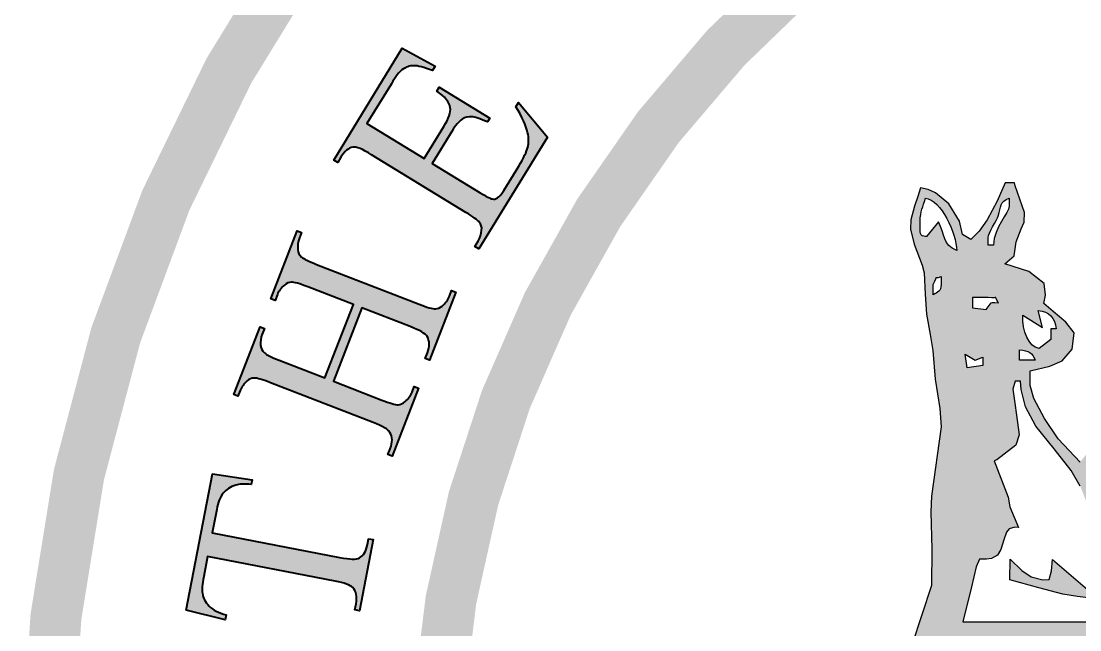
# Model space of a CAD drawing. Header units: millimetres. Extents: x 657.2 to 702.2, y 355.6 to 420.6.
# Drawn here: x 662.245 to 664.033, y 415.568 to 416.596 of the extents above; entities that cross this region are included whole.
import ezdxf

# ---------------------------------------------------------------- set-up
doc = ezdxf.new("R2010")
doc.units = ezdxf.units.MM
doc.layers.add('L18', color=4, linetype='Continuous')

# ---------------------------------------------------------------- blocks, each defined once
blk = doc.blocks.new('State_GWA_Logo')
at = {"layer": 'L18'}
h = blk.add_hatch(color=256, dxfattribs=at)
edge = h.paths.add_edge_path()
edge.add_spline(control_points=[(-531.0366, -47.0219), (-531.0366, -47.0219), (-530.8077, -47.077), (-530.8077, -47.077), (-530.8077, -47.077), (-530.8077, -47.077), (-530.8023, -47.0489), (-530.8023, -47.0489), (-530.8023, -47.0489), (-530.8461, -47.0373), (-530.8796, -47.0201), (-530.9028, -46.9971), (-530.9028, -46.9971), (-530.9246, -46.9745), (-530.9381, -46.9489), (-530.9421, -46.922), (-530.9421, -46.922), (-530.9458, -46.9013), (-530.9428, -46.8696), (-530.9339, -46.8238), (-530.9339, -46.8238), (-530.9339, -46.8238), (-530.9112, -46.7053), (-530.9112, -46.7053), (-530.9112, -46.7053), (-530.9112, -46.7053), (-530.1623, -46.8503), (-530.1623, -46.8503), (-530.1623, -46.8503), (-530.1075, -46.8609), (-530.0731, -46.8737), (-530.0588, -46.8872), (-530.0588, -46.8872), (-530.0371, -46.9098), (-530.0309, -46.9417), (-530.039, -46.9832), (-530.039, -46.9832), (-530.039, -46.9832), (-530.0457, -47.0187), (-530.0457, -47.0187), (-530.0457, -47.0187), (-530.0457, -47.0187), (-530.0191, -47.0239), (-530.0191, -47.0239), (-530.0191, -47.0239), (-530.0191, -47.0239), (-529.9388, -46.6064), (-529.9388, -46.6064), (-529.9388, -46.6064), (-529.9388, -46.6064), (-529.9654, -46.6012), (-529.9654, -46.6012), (-529.9654, -46.6012), (-529.9654, -46.6012), (-529.972, -46.6353), (-529.972, -46.6353), (-529.972, -46.6353), (-529.9794, -46.6738), (-529.9952, -46.6999), (-530.0193, -46.7136), (-530.0193, -46.7136), (-530.0366, -46.7241), (-530.0748, -46.7229), (-530.1355, -46.7111), (-530.1355, -46.7111), (-530.1355, -46.7111), (-530.8844, -46.5662), (-530.8844, -46.5662), (-530.8844, -46.5662), (-530.8844, -46.5662), (-530.8579, -46.4285), (-530.8579, -46.4285), (-530.8579, -46.4285), (-530.8499, -46.387), (-530.8378, -46.3556), (-530.8195, -46.333), (-530.8195, -46.333), (-530.8017, -46.3119), (-530.777, -46.2952), (-530.746, -46.2858), (-530.746, -46.2858), (-530.7266, -46.2804), (-530.697, -46.2784), (-530.6547, -46.282), (-530.6547, -46.282), (-530.6547, -46.282), (-530.6493, -46.2539), (-530.6493, -46.2539), (-530.6493, -46.2539), (-530.6493, -46.2539), (-530.8822, -46.2196), (-530.8822, -46.2196), (-530.8822, -46.2196), (-530.8822, -46.2196), (-531.0366, -47.0219), (-531.0366, -47.0219)], knot_values=[0, 0, 0, 0, 0.041667, 0.041667, 0.041667, 0.041667, 0.083333, 0.083333, 0.083333, 0.083333, 0.125, 0.125, 0.125, 0.125, 0.166667, 0.166667, 0.166667, 0.166667, 0.208333, 0.208333, 0.208333, 0.208333, 0.25, 0.25, 0.25, 0.25, 0.291667, 0.291667, 0.291667, 0.291667, 0.333333, 0.333333, 0.333333, 0.333333, 0.375, 0.375, 0.375, 0.375, 0.416667, 0.416667, 0.416667, 0.416667, 0.458333, 0.458333, 0.458333, 0.458333, 0.5, 0.5, 0.5, 0.5, 0.541667, 0.541667, 0.541667, 0.541667, 0.583333, 0.583333, 0.583333, 0.583333, 0.625, 0.625, 0.625, 0.625, 0.666667, 0.666667, 0.666667, 0.666667, 0.708333, 0.708333, 0.708333, 0.708333, 0.75, 0.75, 0.75, 0.75, 0.791667, 0.791667, 0.791667, 0.791667, 0.833333, 0.833333, 0.833333, 0.833333, 0.875, 0.875, 0.875, 0.875, 0.916667, 0.916667, 0.916667, 0.916667, 0.958333, 0.958333, 0.958333, 0.958333, 1, 1, 1, 1], degree=3, periodic=0)
edge = h.paths.add_edge_path()
edge.add_spline(control_points=[(-530.4907, -45.552), (-530.5356, -45.5346), (-530.5655, -45.5198), (-530.5773, -45.5087), (-530.5773, -45.5087), (-530.5906, -45.4971), (-530.5981, -45.4829), (-530.5996, -45.4661), (-530.5996, -45.4661), (-530.6018, -45.4426), (-530.5993, -45.4194), (-530.5911, -45.3983), (-530.5911, -45.3983), (-530.5911, -45.3983), (-530.578, -45.3646), (-530.578, -45.3646), (-530.578, -45.3646), (-530.578, -45.3646), (-530.6033, -45.3548), (-530.6033, -45.3548), (-530.6033, -45.3548), (-530.6033, -45.3548), (-530.7582, -45.7539), (-530.7582, -45.7539), (-530.7582, -45.7539), (-530.7582, -45.7539), (-530.7329, -45.7637), (-530.7329, -45.7637), (-530.7329, -45.7637), (-530.7329, -45.7637), (-530.7198, -45.73), (-530.7198, -45.73), (-530.7198, -45.73), (-530.7116, -45.7089), (-530.6978, -45.69), (-530.6784, -45.6733), (-530.6784, -45.6733), (-530.6659, -45.662), (-530.6528, -45.6573), (-530.638, -45.6566), (-530.638, -45.6566), (-530.6217, -45.6564), (-530.5897, -45.6656), (-530.5419, -45.6841), (-530.5419, -45.6841), (-530.5419, -45.6841), (-529.939, -45.9181), (-529.939, -45.9181), (-529.939, -45.9181), (-529.8828, -45.9398), (-529.8498, -45.9591), (-529.8401, -45.9758), (-529.8401, -45.9758), (-529.8242, -46.0014), (-529.8238, -46.0339), (-529.8386, -46.0718), (-529.8386, -46.0718), (-529.8386, -46.0718), (-529.8516, -46.1055), (-529.8516, -46.1055), (-529.8516, -46.1055), (-529.8516, -46.1055), (-529.8264, -46.1153), (-529.8264, -46.1153), (-529.8264, -46.1153), (-529.8264, -46.1153), (-529.6715, -45.7162), (-529.6715, -45.7162), (-529.6715, -45.7162), (-529.6715, -45.7162), (-529.6968, -45.7064), (-529.6968, -45.7064), (-529.6968, -45.7064), (-529.6968, -45.7064), (-529.7099, -45.7401), (-529.7099, -45.7401), (-529.7099, -45.7401), (-529.718, -45.7612), (-529.7318, -45.7801), (-529.7507, -45.7954), (-529.7507, -45.7954), (-529.7651, -45.8076), (-529.7782, -45.8122), (-529.7917, -45.8135), (-529.7917, -45.8135), (-529.8079, -45.8136), (-529.8413, -45.8039), (-529.8877, -45.7859), (-529.8877, -45.7859), (-529.8877, -45.7859), (-530.1716, -45.6758), (-530.1716, -45.6758), (-530.1716, -45.6758), (-530.1716, -45.6758), (-530.0042, -45.2444), (-530.0042, -45.2444), (-530.0042, -45.2444), (-530.0042, -45.2444), (-529.7203, -45.3544), (-529.7203, -45.3544), (-529.7203, -45.3544), (-529.6641, -45.3763), (-529.6311, -45.3955), (-529.6214, -45.4122), (-529.6214, -45.4122), (-529.606, -45.4392), (-529.6051, -45.4702), (-529.6198, -45.5082), (-529.6198, -45.5082), (-529.6198, -45.5082), (-529.633, -45.5419), (-529.633, -45.5419), (-529.633, -45.5419), (-529.633, -45.5419), (-529.6076, -45.5518), (-529.6076, -45.5518), (-529.6076, -45.5518), (-529.6076, -45.5518), (-529.4528, -45.1526), (-529.4528, -45.1526), (-529.4528, -45.1526), (-529.4528, -45.1526), (-529.4781, -45.1428), (-529.4781, -45.1428), (-529.4781, -45.1428), (-529.4781, -45.1428), (-529.4906, -45.1751), (-529.4906, -45.1751), (-529.4906, -45.1751), (-529.4994, -45.1976), (-529.5132, -45.2165), (-529.5326, -45.2332), (-529.5326, -45.2332), (-529.5465, -45.244), (-529.5596, -45.2486), (-529.573, -45.2499), (-529.573, -45.2499), (-529.5892, -45.2501), (-529.6227, -45.2403), (-529.669, -45.2223), (-529.669, -45.2223), (-529.669, -45.2223), (-530.272, -44.9885), (-530.272, -44.9885), (-530.272, -44.9885), (-530.317, -44.971), (-530.3468, -44.9562), (-530.3587, -44.9452), (-530.3587, -44.9452), (-530.3725, -44.9349), (-530.38, -44.9207), (-530.381, -44.9026), (-530.381, -44.9026), (-530.3832, -44.879), (-530.3807, -44.8558), (-530.3719, -44.8333), (-530.3719, -44.8333), (-530.3719, -44.8333), (-530.3593, -44.8009), (-530.3593, -44.8009), (-530.3593, -44.8009), (-530.3593, -44.8009), (-530.3847, -44.7912), (-530.3847, -44.7912), (-530.3847, -44.7912), (-530.3847, -44.7912), (-530.5395, -45.1903), (-530.5395, -45.1903), (-530.5395, -45.1903), (-530.5395, -45.1903), (-530.5142, -45.2001), (-530.5142, -45.2001), (-530.5142, -45.2001), (-530.5142, -45.2001), (-530.5011, -45.1664), (-530.5011, -45.1664), (-530.5011, -45.1664), (-530.4929, -45.1454), (-530.4791, -45.1264), (-530.4603, -45.1111), (-530.4603, -45.1111), (-530.4472, -45.0983), (-530.4341, -45.0938), (-530.4193, -45.093), (-530.4193, -45.093), (-530.4031, -45.0929), (-530.3711, -45.1021), (-530.3233, -45.1206), (-530.3233, -45.1206), (-530.3233, -45.1206), (-530.0548, -45.2247), (-530.0548, -45.2247), (-530.0548, -45.2247), (-530.0548, -45.2247), (-530.2222, -45.6562), (-530.2222, -45.6562), (-530.2222, -45.6562), (-530.2222, -45.6562), (-530.4907, -45.552), (-530.4907, -45.552)], knot_values=[0, 0, 0, 0, 0.02, 0.02, 0.02, 0.02, 0.04, 0.04, 0.04, 0.04, 0.06, 0.06, 0.06, 0.06, 0.08, 0.08, 0.08, 0.08, 0.1, 0.1, 0.1, 0.1, 0.12, 0.12, 0.12, 0.12, 0.14, 0.14, 0.14, 0.14, 0.16, 0.16, 0.16, 0.16, 0.18, 0.18, 0.18, 0.18, 0.2, 0.2, 0.2, 0.2, 0.22, 0.22, 0.22, 0.22, 0.24, 0.24, 0.24, 0.24, 0.26, 0.26, 0.26, 0.26, 0.28, 0.28, 0.28, 0.28, 0.3, 0.3, 0.3, 0.3, 0.32, 0.32, 0.32, 0.32, 0.34, 0.34, 0.34, 0.34, 0.36, 0.36, 0.36, 0.36, 0.38, 0.38, 0.38, 0.38, 0.4, 0.4, 0.4, 0.4, 0.42, 0.42, 0.42, 0.42, 0.44, 0.44, 0.44, 0.44, 0.46, 0.46, 0.46, 0.46, 0.48, 0.48, 0.48, 0.48, 0.5, 0.5, 0.5, 0.5, 0.52, 0.52, 0.52, 0.52, 0.54, 0.54, 0.54, 0.54, 0.56, 0.56, 0.56, 0.56, 0.58, 0.58, 0.58, 0.58, 0.6, 0.6, 0.6, 0.6, 0.62, 0.62, 0.62, 0.62, 0.64, 0.64, 0.64, 0.64, 0.66, 0.66, 0.66, 0.66, 0.68, 0.68, 0.68, 0.68, 0.7, 0.7, 0.7, 0.7, 0.72, 0.72, 0.72, 0.72, 0.74, 0.74, 0.74, 0.74, 0.76, 0.76, 0.76, 0.76, 0.78, 0.78, 0.78, 0.78, 0.8, 0.8, 0.8, 0.8, 0.82, 0.82, 0.82, 0.82, 0.84, 0.84, 0.84, 0.84, 0.86, 0.86, 0.86, 0.86, 0.88, 0.88, 0.88, 0.88, 0.9, 0.9, 0.9, 0.9, 0.92, 0.92, 0.92, 0.92, 0.94, 0.94, 0.94, 0.94, 0.96, 0.96, 0.96, 0.96, 0.98, 0.98, 0.98, 0.98, 1, 1, 1, 1], degree=3, periodic=0)
edge = h.paths.add_edge_path()
edge.add_spline(control_points=[(-529.8318, -43.9267), (-529.8066, -43.8856), (-529.786, -43.8576), (-529.7693, -43.8449), (-529.7693, -43.8449), (-529.7469, -43.8285), (-529.7246, -43.8209), (-529.7016, -43.8209), (-529.7016, -43.8209), (-529.6765, -43.8203), (-529.6401, -43.8302), (-529.5896, -43.8487), (-529.5896, -43.8487), (-529.5896, -43.8487), (-529.5746, -43.8243), (-529.5746, -43.8243), (-529.5746, -43.8243), (-529.5746, -43.8243), (-529.7679, -43.7185), (-529.7679, -43.7185), (-529.7679, -43.7185), (-529.7679, -43.7185), (-530.1703, -44.3754), (-530.1703, -44.3754), (-530.1703, -44.3754), (-530.1703, -44.3754), (-530.1471, -44.3896), (-530.1471, -44.3896), (-530.1471, -44.3896), (-530.1471, -44.3896), (-530.1282, -44.3587), (-530.1282, -44.3587), (-530.1282, -44.3587), (-530.107, -44.324), (-530.0835, -44.303), (-530.0581, -44.2991), (-530.0581, -44.2991), (-530.0382, -44.2954), (-530.0016, -44.3107), (-529.9475, -44.3437), (-529.9475, -44.3437), (-529.9475, -44.3437), (-529.3932, -44.6826), (-529.3932, -44.6826), (-529.3932, -44.6826), (-529.352, -44.7077), (-529.3253, -44.7276), (-529.3156, -44.7406), (-529.3156, -44.7406), (-529.3038, -44.7531), (-529.299, -44.7684), (-529.3012, -44.7864), (-529.3012, -44.7864), (-529.3033, -44.81), (-529.31, -44.8324), (-529.3217, -44.8517), (-529.3217, -44.8517), (-529.3217, -44.8517), (-529.3407, -44.8825), (-529.3407, -44.8825), (-529.3407, -44.8825), (-529.3407, -44.8825), (-529.3175, -44.8967), (-529.3175, -44.8967), (-529.3175, -44.8967), (-529.3175, -44.8967), (-528.9151, -44.2398), (-528.9151, -44.2398), (-528.9151, -44.2398), (-528.9151, -44.2398), (-529.0838, -44.036), (-529.0838, -44.036), (-529.0838, -44.036), (-529.0838, -44.036), (-529.0995, -44.0617), (-529.0995, -44.0617), (-529.0995, -44.0617), (-529.0633, -44.1209), (-529.0413, -44.1715), (-529.0313, -44.2129), (-529.0313, -44.2129), (-529.0233, -44.2461), (-529.0231, -44.2745), (-529.03, -44.3003), (-529.03, -44.3003), (-529.037, -44.3261), (-529.0544, -44.3632), (-529.0835, -44.4107), (-529.0835, -44.4107), (-529.0835, -44.4107), (-529.1717, -44.5547), (-529.1717, -44.5547), (-529.1717, -44.5547), (-529.1866, -44.5791), (-529.1987, -44.593), (-529.2086, -44.5976), (-529.2086, -44.5976), (-529.2179, -44.6042), (-529.2283, -44.6067), (-529.2389, -44.6038), (-529.2389, -44.6038), (-529.2489, -44.6029), (-529.2729, -44.5901), (-529.3102, -44.5672), (-529.3102, -44.5672), (-529.3102, -44.5672), (-529.5918, -44.395), (-529.5918, -44.395), (-529.5918, -44.395), (-529.5918, -44.395), (-529.4769, -44.2073), (-529.4769, -44.2073), (-529.4769, -44.2073), (-529.4549, -44.1713), (-529.4352, -44.148), (-529.4152, -44.1355), (-529.4152, -44.1355), (-529.3973, -44.1235), (-529.3786, -44.119), (-529.3584, -44.1207), (-529.3584, -44.1207), (-529.3429, -44.1214), (-529.3128, -44.1328), (-529.2677, -44.1515), (-529.2677, -44.1515), (-529.2677, -44.1515), (-529.2535, -44.1283), (-529.2535, -44.1283), (-529.2535, -44.1283), (-529.2535, -44.1283), (-529.5506, -43.9467), (-529.5506, -43.9467), (-529.5506, -43.9467), (-529.5506, -43.9467), (-529.5648, -43.9699), (-529.5648, -43.9699), (-529.5648, -43.9699), (-529.5175, -44.0023), (-529.4911, -44.0343), (-529.4852, -44.068), (-529.4852, -44.068), (-529.4813, -44.0933), (-529.4933, -44.1302), (-529.5232, -44.179), (-529.5232, -44.179), (-529.5232, -44.179), (-529.6382, -44.3667), (-529.6382, -44.3667), (-529.6382, -44.3667), (-529.6382, -44.3667), (-529.9751, -44.1608), (-529.9751, -44.1608), (-529.9751, -44.1608), (-529.9751, -44.1608), (-529.8318, -43.9267), (-529.8318, -43.9267)], knot_values=[0, 0, 0, 0, 0.025641, 0.025641, 0.025641, 0.025641, 0.051282, 0.051282, 0.051282, 0.051282, 0.076923, 0.076923, 0.076923, 0.076923, 0.102564, 0.102564, 0.102564, 0.102564, 0.128205, 0.128205, 0.128205, 0.128205, 0.153846, 0.153846, 0.153846, 0.153846, 0.179487, 0.179487, 0.179487, 0.179487, 0.205128, 0.205128, 0.205128, 0.205128, 0.230769, 0.230769, 0.230769, 0.230769, 0.25641, 0.25641, 0.25641, 0.25641, 0.282051, 0.282051, 0.282051, 0.282051, 0.307692, 0.307692, 0.307692, 0.307692, 0.333333, 0.333333, 0.333333, 0.333333, 0.358974, 0.358974, 0.358974, 0.358974, 0.384615, 0.384615, 0.384615, 0.384615, 0.410256, 0.410256, 0.410256, 0.410256, 0.435897, 0.435897, 0.435897, 0.435897, 0.461538, 0.461538, 0.461538, 0.461538, 0.487179, 0.487179, 0.487179, 0.487179, 0.512821, 0.512821, 0.512821, 0.512821, 0.538462, 0.538462, 0.538462, 0.538462, 0.564103, 0.564103, 0.564103, 0.564103, 0.589744, 0.589744, 0.589744, 0.589744, 0.615385, 0.615385, 0.615385, 0.615385, 0.641026, 0.641026, 0.641026, 0.641026, 0.666667, 0.666667, 0.666667, 0.666667, 0.692308, 0.692308, 0.692308, 0.692308, 0.717949, 0.717949, 0.717949, 0.717949, 0.74359, 0.74359, 0.74359, 0.74359, 0.769231, 0.769231, 0.769231, 0.769231, 0.794872, 0.794872, 0.794872, 0.794872, 0.820513, 0.820513, 0.820513, 0.820513, 0.846154, 0.846154, 0.846154, 0.846154, 0.871795, 0.871795, 0.871795, 0.871795, 0.897436, 0.897436, 0.897436, 0.897436, 0.923077, 0.923077, 0.923077, 0.923077, 0.948718, 0.948718, 0.948718, 0.948718, 0.974359, 0.974359, 0.974359, 0.974359, 1, 1, 1, 1], degree=3, periodic=0)
h = blk.add_hatch(color=256, dxfattribs=at)
h.paths.add_polyline_path([(-526.7222, -44.5394), (-526.7384, -44.5898), (-526.758, -44.6471), (-526.7787, -44.7267), (-526.7805, -44.781), (-526.7604, -44.8699), (-526.7129, -44.9935), (-526.7017, -45.039), (-526.6947, -45.1636), (-526.6875, -45.2816), (-526.6663, -45.4007), (-526.6512, -45.4946), (-526.6373, -45.6622), (-526.6082, -45.8348), (-526.6013, -45.9427), (-526.6576, -46.35), (-526.6628, -46.4424), (-526.6555, -46.6632), (-526.6578, -46.8757), (-526.7722, -47.2204), (-526.8894, -47.5845), (-526.9274, -47.6684), (-526.9687, -47.8363), (-527.0047, -47.9722), (-527.0671, -48.1461), (-527.1555, -48.4938), (-527.1795, -48.6875), (-527.1854, -48.8795), (-527.1854, -49.0513), (-527.1841, -49.2182), (-527.1487, -49.4753), (-527.1623, -49.7169), (-527.1705, -50.1879), (-527.1954, -50.7103), (-527.2311, -50.9116), (-527.3096, -51.0592), (-527.4471, -51.1526), (-527.6205, -51.2025), (-527.9043, -51.2536), (-528.2178, -51.2894), (-528.4783, -51.3118), (-528.7703, -51.3308), (-528.8436, -51.3778), (-528.7817, -51.4595), (-528.6748, -51.4577), (-528.483, -51.4805), (-528.338, -51.4775), (-528.1436, -51.4566), (-528.058, -51.453), (-527.7976, -51.4523), (-527.5891, -51.4492), (-527.3325, -51.4111), (-527.1232, -51.3716), (-526.7651, -51.3333), (-526.4679, -51.3351), (-526.337, -51.3486), (-526.1547, -51.3322), (-525.9708, -51.3314), (-525.7861, -51.3592), (-525.3768, -51.362), (-525.1892, -51.383), (-525.0324, -51.3927), (-524.9286, -51.3678), (-524.9113, -51.3387), (-524.9333, -51.281), (-525.0315, -51.1988), (-525.1597, -51.1372), (-525.3467, -51.1265), (-525.5653, -51.1169), (-525.7741, -51.1132), (-525.939, -51.0956), (-526.1186, -51.0632), (-526.1987, -51.0534), (-526.2017, -51.0245), (-525.7078, -51.0363), (-525.2365, -51.053), (-524.8994, -51.065), (-524.7598, -51.0713), (-524.6482, -51.0946), (-524.6322, -51.0924), (-524.5105, -51.0123), (-524.5202, -50.9628), (-524.5903, -50.96), (-524.6982, -50.9296), (-524.8358, -50.8776), (-525.0489, -50.8418), (-525.2079, -50.8371), (-525.4768, -50.8071), (-525.7149, -50.7664), (-525.8774, -50.7414), (-525.8943, -50.6998), (-525.857, -50.197), (-525.8379, -50.0562), (-525.8341, -49.6731), (-525.7993, -49.479), (-525.7185, -49.2689), (-525.6192, -49.011), (-525.5888, -48.8471), (-525.5896, -48.6887), (-525.6285, -48.4877), (-525.7401, -48.1695), (-525.7273, -47.9493), (-525.7025, -47.5542), (-525.6799, -47.1947), (-525.6791, -47.1817), (-525.5678, -47.1817), (-525.4883, -47.1824), (-525.4278, -47.1931), (-525.3593, -47.2224), (-525.2782, -47.2739), (-525.207, -47.2769), (-525.1686, -47.3054), (-524.9753, -47.3041), (-524.9717, -47.0006), (-525.0574, -46.9425), (-525.1675, -46.844), (-525.252, -46.7946), (-525.3156, -46.6434), (-525.3212, -46.5981), (-525.1521, -46.5367), (-525.0332, -46.5053), (-524.925, -46.5345), (-524.794, -46.5268), (-524.6801, -46.4937), (-524.6191, -46.479), (-524.6339, -46.3824), (-524.6867, -46.3184), (-524.797, -46.2421), (-524.8639, -46.2301), (-524.8993, -46.2482), (-524.9203, -46.2523), (-524.9466, -46.2498), (-524.9715, -46.2447), (-525.1682, -46.465), (-525.1565, -46.475), (-525.1855, -46.4759), (-525.2277, -46.4809), (-525.2648, -46.49), (-525.308, -46.5066), (-525.3254, -46.5135), (-525.3467, -46.5171), (-525.3824, -46.496), (-525.4332, -46.4222), (-525.4408, -46.3096), (-525.439, -46.2469), (-525.3886, -46.1857), (-525.323, -46.1288), (-525.2224, -46.0508), (-525.1044, -45.9685), (-524.9684, -45.8898), (-524.8303, -45.8119), (-524.737, -45.7529), (-524.674, -45.7054), (-524.6043, -45.6283), (-524.6434, -45.585), (-524.6712, -45.5717), (-524.7168, -45.5701), (-524.7836, -45.5845), (-524.9516, -45.6418), (-525.1148, -45.7086), (-525.2159, -45.7527), (-525.3293, -45.8039), (-525.4362, -45.8526), (-525.5453, -45.911), (-525.6275, -45.9681), (-525.7069, -46.0512), (-525.7843, -46.1506), (-525.9142, -46.0131), (-525.995, -45.8951), (-526.0572, -45.7767), (-526.0784, -45.6996), (-526.0787, -45.6147), (-525.9629, -45.5868), (-525.8896, -45.5548), (-525.8322, -45.4862), (-525.8192, -45.3901), (-525.8686, -45.3286), (-525.944, -45.2648), (-525.9981, -45.2191), (-525.9888, -45.1697), (-525.9965, -45.1008), (-526.0859, -45.0312), (-526.2276, -44.986), (-526.1718, -44.9376), (-526.1598, -44.8551), (-526.1311, -44.7805), (-526.1135, -44.7411), (-526.1126, -44.6835), (-526.1655, -44.5265), (-526.171, -44.5086), (-526.2254, -44.5086), (-526.2725, -44.6173), (-526.3317, -44.7267), (-526.3775, -44.7923), (-526.4267, -44.8426), (-526.4765, -44.8136), (-526.4936, -44.7344), (-526.5569, -44.6325), (-526.6345, -44.5674), (-526.6769, -44.5479)])
h.paths.add_polyline_path([(-526.4707, -49.5945), (-526.426, -49.5201), (-526.5427, -49.4705), (-526.6395, -49.4596), (-526.8784, -49.6109), (-526.8929, -49.6073), (-526.9266, -49.8547), (-526.9447, -49.9668), (-526.9595, -50.0516), (-526.9771, -50.1581), (-526.9881, -50.2534), (-526.9955, -50.3265), (-527.0155, -50.4724), (-527.0364, -50.6419), (-527.0472, -50.754), (-527.0711, -50.909), (-527.1263, -51.0565), (-527.2376, -51.1865), (-527.3654, -51.2649), (-527.4998, -51.3012), (-527.6528, -51.3206), (-527.8466, -51.346), (-527.984, -51.3586), (-528.154, -51.3705), (-528.2681, -51.3784), (-528.3715, -51.3862), (-528.4937, -51.3978), (-528.5996, -51.4179), (-528.3762, -51.4365), (-528.2412, -51.4368), (-528.0942, -51.4336), (-527.9411, -51.4244), (-527.7899, -51.411), (-527.6304, -51.3979), (-527.4759, -51.3898), (-527.3455, -51.3731), (-527.2145, -51.3265), (-527.0167, -51.2363), (-526.6941, -51.2042), (-526.6629, -50.9891), (-526.5796, -50.6154), (-526.5336, -50.3648), (-526.437, -50.1478), (-526.3805, -49.8702), (-526.3483, -49.8401), (-526.3111, -49.7865), (-526.2946, -49.7251), (-526.3178, -49.6751), (-526.3711, -49.6386), (-526.4389, -49.6414)], flags=16)
h.paths.add_polyline_path([(-525.8202, -47.1826), (-525.8593, -47.2019), (-525.8815, -47.2646), (-525.8967, -47.3451), (-525.9102, -47.4559), (-525.9234, -47.55), (-525.9545, -47.6319), (-526.0077, -47.704), (-526.0277, -47.7253), (-526.0747, -47.7962), (-526.1559, -47.8258), (-526.1664, -47.8608), (-526.1713, -47.9737), (-526.1338, -47.9946), (-526.0996, -48.0213), (-526.0791, -48.0716), (-526.0791, -48.1187), (-526.0791, -48.1638), (-526.1099, -48.1638), (-526.1178, -48.1923), (-526.2536, -48.162), (-526.3015, -48.1467), (-526.368, -48.1131), (-526.4019, -48.1023), (-526.4375, -48.1024), (-526.4625, -48.1056), (-526.4788, -48.1331), (-526.292, -48.2632), (-526.1652, -48.4213), (-526.1101, -48.5065), (-526.0839, -48.5863), (-526.0791, -48.8303), (-526.0816, -48.9082), (-526.1094, -49.0068), (-526.123, -49.0839), (-526.081, -49.0526), (-526.0661, -49.0967), (-526.0835, -49.1849), (-526.1107, -49.3056), (-526.1386, -49.4291), (-526.1556, -49.5042), (-526.1713, -49.5003), (-526.1741, -49.7503), (-526.2346, -49.8592), (-526.2961, -50.0123), (-526.3393, -50.1552), (-526.3812, -50.3364), (-526.4169, -50.553), (-526.5212, -50.7578), (-526.6354, -51.2017), (-526.5619, -51.3029), (-526.4888, -51.2688), (-526.3558, -51.2669), (-526.2664, -51.2626), (-526.1535, -51.2527), (-526.0406, -51.2451), (-525.9429, -51.2447), (-525.8265, -51.2537), (-525.6849, -51.2643), (-525.536, -51.2667), (-525.4811, -51.2715), (-525.4281, -51.2811), (-525.3732, -51.2774), (-525.366, -51.24), (-525.3835, -51.203), (-525.5184, -51.1818), (-525.6564, -51.1748), (-525.8011, -51.1746), (-525.9312, -51.17), (-526.061, -51.146), (-526.1799, -51.1106), (-526.2374, -51.0904), (-526.2904, -51.0864), (-526.3282, -51.0922), (-526.3551, -51.0092), (-526.3226, -50.9416), (-526.2619, -50.885), (-526.2328, -50.8495), (-526.2289, -50.72), (-526.2097, -50.512), (-526.1884, -50.356), (-526.1611, -50.1623), (-526.0849, -49.9993), (-526.082, -50.1847), (-526.0797, -50.3359), (-526.0778, -50.459), (-526.0749, -50.6525), (-526.0786, -50.8262), (-526.0791, -50.8519), (-525.9254, -50.9597), (-525.6646, -50.9732), (-525.4544, -50.9856), (-525.2612, -50.9987), (-525.1618, -51.0054), (-525.0583, -51.0057), (-525.0251, -50.9922), (-525.0226, -50.95), (-525.0954, -50.8983), (-525.9093, -50.8002), (-525.9544, -50.6734), (-525.9596, -50.4584), (-525.9286, -50.2292), (-525.9094, -50.0486), (-525.8982, -49.8507), (-525.8882, -49.6134), (-525.8247, -49.3304), (-525.7405, -49.0889), (-525.6911, -48.8874), (-525.6805, -48.7795), (-525.682, -48.6538), (-525.6962, -48.5122), (-525.7295, -48.3584), (-525.7657, -48.2758), (-525.794, -48.2422), (-525.8331, -48.2252), (-525.8331, -48.2559), (-525.8639, -48.2559), (-525.8634, -48.1647), (-525.8204, -47.8558), (-525.7911, -47.6472), (-525.7728, -47.4643), (-525.7699, -47.3231), (-525.7814, -47.2378), (-525.8019, -47.1953)], flags=16)
h.paths.add_polyline_path([(-526.1357, -45.6757), (-526.1664, -45.6757), (-526.1809, -45.7221), (-526.1694, -45.8036), (-526.1593, -45.8747), (-526.1428, -45.9908), (-526.1622, -46.0517), (-526.274, -46.1366), (-526.2893, -46.1424), (-526.2079, -46.3558), (-526.1972, -46.4132), (-526.1468, -46.5344), (-526.1688, -46.5324), (-526.2016, -46.5434), (-526.2166, -46.5618), (-526.233, -46.6081), (-526.2505, -46.6653), (-526.2712, -46.6972), (-526.3051, -46.7166), (-526.3355, -46.7204), (-526.376, -46.7204), (-526.396, -46.7672), (-526.424, -46.883), (-526.4738, -47.0891), (-525.5794, -47.0905), (-525.5325, -47.0949), (-525.4066, -47.113), (-525.318, -47.1286), (-525.2241, -47.147), (-525.1366, -47.1659), (-525.1554, -47.0898), (-525.0938, -47.053), (-525.1046, -47.0325), (-525.1139, -47.0276), (-525.2437, -47.0457), (-525.263, -46.9232), (-525.4429, -46.9939), (-525.4629, -46.9886), (-525.5072, -46.9793), (-525.5595, -46.9711), (-525.6766, -46.9561), (-525.7996, -46.9412), (-525.8863, -46.9266), (-526.0276, -46.89), (-526.1972, -46.8433), (-526.1963, -46.721), (-526.1278, -46.7881), (-526.073, -46.8258), (-526.0037, -46.8418), (-525.966, -46.8411), (-525.9524, -46.7906), (-525.9479, -46.7232), (-525.7271, -46.9106), (-525.7071, -46.8555), (-525.7063, -46.6132), (-525.7164, -46.508), (-525.7377, -46.4113), (-525.7841, -46.2917), (-525.8371, -46.2009), (-525.9364, -46.073), (-526.0447, -45.9387), (-526.1063, -45.8264), (-526.1321, -45.7245)], flags=16)
h.paths.add_polyline_path([(-525.6487, -46.6582), (-525.5565, -46.7504), (-525.4796, -46.9194), (-525.4938, -46.9283), (-525.5138, -46.9343), (-525.6026, -46.9347), (-525.6487, -46.8272)], flags=16)
edge = h.paths.add_edge_path(flags=16)
edge.add_spline(control_points=[(-526.1224, -45.2865), (-526.1252, -45.3815), (-526.0878, -45.4719), (-526.0262, -45.4821), (-526.0262, -45.4821), (-526.0262, -45.4821), (-525.9561, -45.4292), (-525.9561, -45.4292), (-525.9561, -45.4292), (-525.9561, -45.4292), (-525.9561, -45.3677), (-525.9561, -45.3677), (-525.9561, -45.3677), (-525.9561, -45.3677), (-525.9254, -45.3677), (-525.9254, -45.3677), (-525.9254, -45.3677), (-525.9309, -45.3012), (-525.9665, -45.2658), (-526.0315, -45.2598), (-526.0315, -45.2598), (-526.0315, -45.2598), (-526.0068, -45.3596), (-526.0068, -45.3596), (-526.0068, -45.3596), (-526.0068, -45.3596), (-526.1224, -45.2865), (-526.1224, -45.2865)], knot_values=[0, 0, 0, 0, 0.142857, 0.142857, 0.142857, 0.142857, 0.285714, 0.285714, 0.285714, 0.285714, 0.428571, 0.428571, 0.428571, 0.428571, 0.571429, 0.571429, 0.571429, 0.571429, 0.714286, 0.714286, 0.714286, 0.714286, 0.857143, 0.857143, 0.857143, 0.857143, 1, 1, 1, 1], degree=3, periodic=0)
edge = h.paths.add_edge_path(flags=16)
edge.add_spline(control_points=[(-526.1406, -45.4907), (-526.1406, -45.4907), (-526.1406, -45.5521), (-526.1406, -45.5521), (-526.1406, -45.5521), (-526.1406, -45.5521), (-526.0483, -45.5521), (-526.0483, -45.5521), (-526.0483, -45.5521), (-526.0641, -45.5088), (-526.0861, -45.4953), (-526.1406, -45.4907)], knot_values=[0, 0, 0, 0, 0.333333, 0.333333, 0.333333, 0.333333, 0.666667, 0.666667, 0.666667, 0.666667, 1, 1, 1, 1], degree=3, periodic=0)
edge = h.paths.add_edge_path(flags=16)
edge.add_spline(control_points=[(-526.46, -45.5161), (-526.46, -45.5161), (-526.4481, -45.5975), (-526.4481, -45.5975), (-526.4481, -45.5975), (-526.4481, -45.5975), (-526.3558, -45.5828), (-526.3558, -45.5828), (-526.3558, -45.5828), (-526.3558, -45.5828), (-526.3569, -45.5339), (-526.3569, -45.5339), (-526.3569, -45.5339), (-526.3569, -45.5339), (-526.402, -45.5523), (-526.402, -45.5523), (-526.402, -45.5523), (-526.402, -45.5523), (-526.46, -45.5161), (-526.46, -45.5161)], knot_values=[0, 0, 0, 0, 0.2, 0.2, 0.2, 0.2, 0.4, 0.4, 0.4, 0.4, 0.6, 0.6, 0.6, 0.6, 0.8, 0.8, 0.8, 0.8, 1, 1, 1, 1], degree=3, periodic=0)
edge = h.paths.add_edge_path(flags=16)
edge.add_spline(control_points=[(-526.6478, -45.1066), (-526.6478, -45.1066), (-526.6478, -45.168), (-526.6478, -45.168), (-526.6478, -45.168), (-526.6239, -45.152), (-526.6017, -45.1477), (-526.6017, -45.1066), (-526.6017, -45.1066), (-526.6017, -45.1066), (-526.6017, -45.0605), (-526.6017, -45.0605), (-526.6017, -45.0605), (-526.652, -45.0787), (-526.6128, -45.0405), (-526.6478, -45.1066)], knot_values=[0, 0, 0, 0, 0.25, 0.25, 0.25, 0.25, 0.5, 0.5, 0.5, 0.5, 0.75, 0.75, 0.75, 0.75, 1, 1, 1, 1], degree=3, periodic=0)
edge = h.paths.add_edge_path(flags=16)
edge.add_spline(control_points=[(-526.6939, -44.5996), (-526.7067, -44.6546), (-526.7247, -44.6718), (-526.7247, -44.7379), (-526.7247, -44.7379), (-526.7247, -44.7379), (-526.7247, -44.784), (-526.7247, -44.784), (-526.7247, -44.784), (-526.7247, -44.8265), (-526.7128, -44.8209), (-526.6868, -44.8249), (-526.6868, -44.8249), (-526.6868, -44.8249), (-526.617, -44.7379), (-526.617, -44.7379), (-526.617, -44.7379), (-526.5767, -44.8141), (-526.5959, -44.8756), (-526.5095, -44.9069), (-526.5095, -44.9069), (-526.5117, -44.806), (-526.602, -44.6073), (-526.6939, -44.5996)], knot_values=[0, 0, 0, 0, 0.166667, 0.166667, 0.166667, 0.166667, 0.333333, 0.333333, 0.333333, 0.333333, 0.5, 0.5, 0.5, 0.5, 0.666667, 0.666667, 0.666667, 0.666667, 0.833333, 0.833333, 0.833333, 0.833333, 1, 1, 1, 1], degree=3, periodic=0)
edge = h.paths.add_edge_path(flags=16)
edge.add_spline(control_points=[(-526.325, -44.8301), (-526.325, -44.8301), (-526.325, -44.8762), (-526.325, -44.8762), (-526.325, -44.8762), (-526.325, -44.8762), (-526.2943, -44.8762), (-526.2943, -44.8762), (-526.2943, -44.8762), (-526.2919, -44.7681), (-526.2021, -44.6881), (-526.2021, -44.6458), (-526.2021, -44.6458), (-526.2021, -44.6458), (-526.2021, -44.5996), (-526.2021, -44.5996), (-526.2021, -44.5996), (-526.2584, -44.62), (-526.2464, -44.6474), (-526.2663, -44.7045), (-526.2663, -44.7045), (-526.2745, -44.7283), (-526.325, -44.8077), (-526.325, -44.8301)], knot_values=[0, 0, 0, 0, 0.166667, 0.166667, 0.166667, 0.166667, 0.333333, 0.333333, 0.333333, 0.333333, 0.5, 0.5, 0.5, 0.5, 0.666667, 0.666667, 0.666667, 0.666667, 0.833333, 0.833333, 0.833333, 0.833333, 1, 1, 1, 1], degree=3, periodic=0)
edge = h.paths.add_edge_path(flags=16)
edge.add_spline(control_points=[(-526.4171, -45.2444), (-526.4171, -45.2444), (-526.3363, -45.2537), (-526.3363, -45.2537)], knot_values=[0.6, 0.6, 0.6, 0.6, 0.8, 0.8, 0.8, 0.8], degree=3, periodic=0)
edge.add_line((-526.3363, -45.2537), (-526.3082, -45.2142))
edge.add_spline(control_points=[(-526.3082, -45.2142), (-526.3063, -45.2155), (-526.3001, -45.2111), (-526.2636, -45.2141)], knot_values=[0.244272, 0.244272, 0.244272, 0.244272, 0.5, 0.5, 0.5, 0.5], degree=3, periodic=0)
edge.add_spline(control_points=[(-526.2636, -45.2141), (-526.2993, -45.1653), (-526.253, -45.1909), (-526.325, -45.1834)], knot_values=[0.5, 0.5, 0.5, 0.5, 1, 1, 1, 1], degree=3, periodic=0)
edge.add_line((-526.325, -45.1834), (-526.3865, -45.1834))
edge.add_spline(control_points=[(-526.3865, -45.1834), (-526.3865, -45.1834), (-526.4172, -45.1834), (-526.4172, -45.1834)], knot_values=[0.2, 0.2, 0.2, 0.2, 0.4, 0.4, 0.4, 0.4], degree=3, periodic=0)
edge.add_spline(control_points=[(-526.4172, -45.1834), (-526.4172, -45.1834), (-526.4171, -45.2444), (-526.4171, -45.2444)], knot_values=[0.4, 0.4, 0.4, 0.4, 0.6, 0.6, 0.6, 0.6], degree=3, periodic=0)
for p, q in [((-526.325, -45.1834), (-526.3865, -45.1834)), ((-526.3363, -45.2537), (-526.3082, -45.2142))]:
    blk.add_line(p, q, dxfattribs=at)
at = {"layer": 'L18', "const_width": 0.3}
for points in [[(-531.1029, -51.5711, 91.280282), (-531.2504, -51.2199, 0.010955)], [(-529.1227, -50.3693, 62.120319), (-529.2611, -49.9876, 0.016098)]]:
    blk.add_lwpolyline(points, format="xyb", close=True, dxfattribs=at)
at = {"layer": 'L18'}
for points in [[(-525.7843, -46.1506), (-525.9142, -46.0131), (-525.995, -45.8951), (-526.0572, -45.7767), (-526.0784, -45.6996), (-526.0787, -45.6147), (-525.9629, -45.5868), (-525.8896, -45.5548), (-525.8322, -45.4862), (-525.8192, -45.3901), (-525.8686, -45.3286), (-525.944, -45.2648), (-525.9981, -45.2191), (-525.9888, -45.1697), (-525.9965, -45.1008), (-526.0859, -45.0312), (-526.2276, -44.986), (-526.1718, -44.9376), (-526.1598, -44.8551), (-526.1311, -44.7805), (-526.1135, -44.7411), (-526.1126, -44.6835), (-526.1655, -44.5265), (-526.171, -44.5086), (-526.2254, -44.5086), (-526.2725, -44.6173), (-526.3317, -44.7267), (-526.3775, -44.7923), (-526.4267, -44.8426), (-526.4765, -44.8136), (-526.4936, -44.7344), (-526.5569, -44.6325), (-526.6345, -44.5674), (-526.6769, -44.5479), (-526.7222, -44.5394), (-526.7384, -44.5898), (-526.758, -44.6471), (-526.7787, -44.7267), (-526.7805, -44.781), (-526.7604, -44.8699), (-526.7129, -44.9935), (-526.7017, -45.039), (-526.6947, -45.1636), (-526.6875, -45.2816), (-526.6663, -45.4007), (-526.6512, -45.4946), (-526.6373, -45.6622), (-526.6082, -45.8348), (-526.6013, -45.9427), (-526.6576, -46.35), (-526.6628, -46.4424), (-526.6555, -46.6632), (-526.6578, -46.8757), (-526.7722, -47.2204)], [(-525.6766, -46.9561), (-525.7996, -46.9412), (-525.8863, -46.9266), (-526.0276, -46.89), (-526.1972, -46.8433), (-526.1963, -46.721), (-526.1278, -46.7881), (-526.073, -46.8258), (-526.0037, -46.8418), (-525.966, -46.8411), (-525.9524, -46.7906), (-525.9479, -46.7232), (-525.7271, -46.9106)], [(-525.7841, -46.2917), (-525.8371, -46.2009), (-525.9364, -46.073), (-526.0447, -45.9387), (-526.1063, -45.8264), (-526.1321, -45.7245), (-526.1357, -45.6757), (-526.1664, -45.6757), (-526.1809, -45.7221), (-526.1694, -45.8036), (-526.1593, -45.8747), (-526.1428, -45.9908), (-526.1622, -46.0517), (-526.274, -46.1366), (-526.2893, -46.1424), (-526.2079, -46.3558), (-526.1972, -46.4132), (-526.1468, -46.5344), (-526.1688, -46.5324), (-526.2016, -46.5434), (-526.2166, -46.5618), (-526.233, -46.6081), (-526.2505, -46.6653), (-526.2712, -46.6972), (-526.3051, -46.7166), (-526.3355, -46.7204), (-526.376, -46.7204), (-526.396, -46.7672), (-526.424, -46.883), (-526.4738, -47.0891), (-525.5794, -47.0905)]]:
    blk.add_lwpolyline(points, dxfattribs=at)
at = {"layer": 'L18', "lineweight": 40}
for points, knots in [([(-529.8318, -43.9267), (-529.8066, -43.8856), (-529.786, -43.8576), (-529.7693, -43.8449), (-529.7693, -43.8449), (-529.7469, -43.8285), (-529.7246, -43.8209), (-529.7016, -43.8209), (-529.7016, -43.8209), (-529.6765, -43.8203), (-529.6401, -43.8302), (-529.5896, -43.8487), (-529.5896, -43.8487), (-529.5896, -43.8487), (-529.5746, -43.8243), (-529.5746, -43.8243), (-529.5746, -43.8243), (-529.5746, -43.8243), (-529.7679, -43.7185), (-529.7679, -43.7185), (-529.7679, -43.7185), (-529.7679, -43.7185), (-530.1703, -44.3754), (-530.1703, -44.3754), (-530.1703, -44.3754), (-530.1703, -44.3754), (-530.1471, -44.3896), (-530.1471, -44.3896), (-530.1471, -44.3896), (-530.1471, -44.3896), (-530.1282, -44.3587), (-530.1282, -44.3587), (-530.1282, -44.3587), (-530.107, -44.324), (-530.0835, -44.303), (-530.0581, -44.2991), (-530.0581, -44.2991), (-530.0382, -44.2954), (-530.0016, -44.3107), (-529.9475, -44.3437), (-529.9475, -44.3437), (-529.9475, -44.3437), (-529.3932, -44.6826), (-529.3932, -44.6826), (-529.3932, -44.6826), (-529.352, -44.7077), (-529.3253, -44.7276), (-529.3156, -44.7406), (-529.3156, -44.7406), (-529.3038, -44.7531), (-529.299, -44.7684), (-529.3012, -44.7864), (-529.3012, -44.7864), (-529.3033, -44.81), (-529.31, -44.8324), (-529.3217, -44.8517), (-529.3217, -44.8517), (-529.3217, -44.8517), (-529.3407, -44.8825), (-529.3407, -44.8825), (-529.3407, -44.8825), (-529.3407, -44.8825), (-529.3175, -44.8967), (-529.3175, -44.8967), (-529.3175, -44.8967), (-529.3175, -44.8967), (-528.9151, -44.2398), (-528.9151, -44.2398), (-528.9151, -44.2398), (-528.9151, -44.2398), (-529.0838, -44.036), (-529.0838, -44.036), (-529.0838, -44.036), (-529.0838, -44.036), (-529.0995, -44.0617), (-529.0995, -44.0617), (-529.0995, -44.0617), (-529.0633, -44.1209), (-529.0413, -44.1715), (-529.0313, -44.2129), (-529.0313, -44.2129), (-529.0233, -44.2461), (-529.0231, -44.2745), (-529.03, -44.3003), (-529.03, -44.3003), (-529.037, -44.3261), (-529.0544, -44.3632), (-529.0835, -44.4107), (-529.0835, -44.4107), (-529.0835, -44.4107), (-529.1717, -44.5547), (-529.1717, -44.5547), (-529.1717, -44.5547), (-529.1866, -44.5791), (-529.1987, -44.593), (-529.2086, -44.5976), (-529.2086, -44.5976), (-529.2179, -44.6042), (-529.2283, -44.6067), (-529.2389, -44.6038), (-529.2389, -44.6038), (-529.2489, -44.6029), (-529.2729, -44.5901), (-529.3102, -44.5672), (-529.3102, -44.5672), (-529.3102, -44.5672), (-529.5918, -44.395), (-529.5918, -44.395), (-529.5918, -44.395), (-529.5918, -44.395), (-529.4769, -44.2073), (-529.4769, -44.2073), (-529.4769, -44.2073), (-529.4549, -44.1713), (-529.4352, -44.148), (-529.4152, -44.1355), (-529.4152, -44.1355), (-529.3973, -44.1235), (-529.3786, -44.119), (-529.3584, -44.1207), (-529.3584, -44.1207), (-529.3429, -44.1214), (-529.3128, -44.1328), (-529.2677, -44.1515), (-529.2677, -44.1515), (-529.2677, -44.1515), (-529.2535, -44.1283), (-529.2535, -44.1283), (-529.2535, -44.1283), (-529.2535, -44.1283), (-529.5506, -43.9467), (-529.5506, -43.9467), (-529.5506, -43.9467), (-529.5506, -43.9467), (-529.5648, -43.9699), (-529.5648, -43.9699), (-529.5648, -43.9699), (-529.5175, -44.0023), (-529.4911, -44.0343), (-529.4852, -44.068), (-529.4852, -44.068), (-529.4813, -44.0933), (-529.4933, -44.1302), (-529.5232, -44.179), (-529.5232, -44.179), (-529.5232, -44.179), (-529.6382, -44.3667), (-529.6382, -44.3667), (-529.6382, -44.3667), (-529.6382, -44.3667), (-529.9751, -44.1608), (-529.9751, -44.1608), (-529.9751, -44.1608), (-529.9751, -44.1608), (-529.8318, -43.9267), (-529.8318, -43.9267)], [0, 0, 0, 0, 0.025641, 0.025641, 0.025641, 0.025641, 0.051282, 0.051282, 0.051282, 0.051282, 0.076923, 0.076923, 0.076923, 0.076923, 0.102564, 0.102564, 0.102564, 0.102564, 0.128205, 0.128205, 0.128205, 0.128205, 0.153846, 0.153846, 0.153846, 0.153846, 0.179487, 0.179487, 0.179487, 0.179487, 0.205128, 0.205128, 0.205128, 0.205128, 0.230769, 0.230769, 0.230769, 0.230769, 0.25641, 0.25641, 0.25641, 0.25641, 0.282051, 0.282051, 0.282051, 0.282051, 0.307692, 0.307692, 0.307692, 0.307692, 0.333333, 0.333333, 0.333333, 0.333333, 0.358974, 0.358974, 0.358974, 0.358974, 0.384615, 0.384615, 0.384615, 0.384615, 0.410256, 0.410256, 0.410256, 0.410256, 0.435897, 0.435897, 0.435897, 0.435897, 0.461538, 0.461538, 0.461538, 0.461538, 0.487179, 0.487179, 0.487179, 0.487179, 0.512821, 0.512821, 0.512821, 0.512821, 0.538462, 0.538462, 0.538462, 0.538462, 0.564103, 0.564103, 0.564103, 0.564103, 0.589744, 0.589744, 0.589744, 0.589744, 0.615385, 0.615385, 0.615385, 0.615385, 0.641026, 0.641026, 0.641026, 0.641026, 0.666667, 0.666667, 0.666667, 0.666667, 0.692308, 0.692308, 0.692308, 0.692308, 0.717949, 0.717949, 0.717949, 0.717949, 0.74359, 0.74359, 0.74359, 0.74359, 0.769231, 0.769231, 0.769231, 0.769231, 0.794872, 0.794872, 0.794872, 0.794872, 0.820513, 0.820513, 0.820513, 0.820513, 0.846154, 0.846154, 0.846154, 0.846154, 0.871795, 0.871795, 0.871795, 0.871795, 0.897436, 0.897436, 0.897436, 0.897436, 0.923077, 0.923077, 0.923077, 0.923077, 0.948718, 0.948718, 0.948718, 0.948718, 0.974359, 0.974359, 0.974359, 0.974359, 1, 1, 1, 1]), ([(-530.4907, -45.552), (-530.5356, -45.5346), (-530.5655, -45.5198), (-530.5773, -45.5087), (-530.5773, -45.5087), (-530.5906, -45.4971), (-530.5981, -45.4829), (-530.5996, -45.4661), (-530.5996, -45.4661), (-530.6018, -45.4426), (-530.5993, -45.4194), (-530.5911, -45.3983), (-530.5911, -45.3983), (-530.5911, -45.3983), (-530.578, -45.3646), (-530.578, -45.3646), (-530.578, -45.3646), (-530.578, -45.3646), (-530.6033, -45.3548), (-530.6033, -45.3548), (-530.6033, -45.3548), (-530.6033, -45.3548), (-530.7582, -45.7539), (-530.7582, -45.7539), (-530.7582, -45.7539), (-530.7582, -45.7539), (-530.7329, -45.7637), (-530.7329, -45.7637), (-530.7329, -45.7637), (-530.7329, -45.7637), (-530.7198, -45.73), (-530.7198, -45.73), (-530.7198, -45.73), (-530.7116, -45.7089), (-530.6978, -45.69), (-530.6784, -45.6733), (-530.6784, -45.6733), (-530.6659, -45.662), (-530.6528, -45.6573), (-530.638, -45.6566), (-530.638, -45.6566), (-530.6217, -45.6564), (-530.5897, -45.6656), (-530.5419, -45.6841), (-530.5419, -45.6841), (-530.5419, -45.6841), (-529.939, -45.9181), (-529.939, -45.9181), (-529.939, -45.9181), (-529.8828, -45.9398), (-529.8498, -45.9591), (-529.8401, -45.9758), (-529.8401, -45.9758), (-529.8242, -46.0014), (-529.8238, -46.0339), (-529.8386, -46.0718), (-529.8386, -46.0718), (-529.8386, -46.0718), (-529.8516, -46.1055), (-529.8516, -46.1055), (-529.8516, -46.1055), (-529.8516, -46.1055), (-529.8264, -46.1153), (-529.8264, -46.1153), (-529.8264, -46.1153), (-529.8264, -46.1153), (-529.6715, -45.7162), (-529.6715, -45.7162), (-529.6715, -45.7162), (-529.6715, -45.7162), (-529.6968, -45.7064), (-529.6968, -45.7064), (-529.6968, -45.7064), (-529.6968, -45.7064), (-529.7099, -45.7401), (-529.7099, -45.7401), (-529.7099, -45.7401), (-529.718, -45.7612), (-529.7318, -45.7801), (-529.7507, -45.7954), (-529.7507, -45.7954), (-529.7651, -45.8076), (-529.7782, -45.8122), (-529.7917, -45.8135), (-529.7917, -45.8135), (-529.8079, -45.8136), (-529.8413, -45.8039), (-529.8877, -45.7859), (-529.8877, -45.7859), (-529.8877, -45.7859), (-530.1716, -45.6758), (-530.1716, -45.6758), (-530.1716, -45.6758), (-530.1716, -45.6758), (-530.0042, -45.2444), (-530.0042, -45.2444), (-530.0042, -45.2444), (-530.0042, -45.2444), (-529.7203, -45.3544), (-529.7203, -45.3544), (-529.7203, -45.3544), (-529.6641, -45.3763), (-529.6311, -45.3955), (-529.6214, -45.4122), (-529.6214, -45.4122), (-529.606, -45.4392), (-529.6051, -45.4702), (-529.6198, -45.5082), (-529.6198, -45.5082), (-529.6198, -45.5082), (-529.633, -45.5419), (-529.633, -45.5419), (-529.633, -45.5419), (-529.633, -45.5419), (-529.6076, -45.5518), (-529.6076, -45.5518), (-529.6076, -45.5518), (-529.6076, -45.5518), (-529.4528, -45.1526), (-529.4528, -45.1526), (-529.4528, -45.1526), (-529.4528, -45.1526), (-529.4781, -45.1428), (-529.4781, -45.1428), (-529.4781, -45.1428), (-529.4781, -45.1428), (-529.4906, -45.1751), (-529.4906, -45.1751), (-529.4906, -45.1751), (-529.4994, -45.1976), (-529.5132, -45.2165), (-529.5326, -45.2332), (-529.5326, -45.2332), (-529.5465, -45.244), (-529.5596, -45.2486), (-529.573, -45.2499), (-529.573, -45.2499), (-529.5892, -45.2501), (-529.6227, -45.2403), (-529.669, -45.2223), (-529.669, -45.2223), (-529.669, -45.2223), (-530.272, -44.9885), (-530.272, -44.9885), (-530.272, -44.9885), (-530.317, -44.971), (-530.3468, -44.9562), (-530.3587, -44.9452), (-530.3587, -44.9452), (-530.3725, -44.9349), (-530.38, -44.9207), (-530.381, -44.9026), (-530.381, -44.9026), (-530.3832, -44.879), (-530.3807, -44.8558), (-530.3719, -44.8333), (-530.3719, -44.8333), (-530.3719, -44.8333), (-530.3593, -44.8009), (-530.3593, -44.8009), (-530.3593, -44.8009), (-530.3593, -44.8009), (-530.3847, -44.7912), (-530.3847, -44.7912), (-530.3847, -44.7912), (-530.3847, -44.7912), (-530.5395, -45.1903), (-530.5395, -45.1903), (-530.5395, -45.1903), (-530.5395, -45.1903), (-530.5142, -45.2001), (-530.5142, -45.2001), (-530.5142, -45.2001), (-530.5142, -45.2001), (-530.5011, -45.1664), (-530.5011, -45.1664), (-530.5011, -45.1664), (-530.4929, -45.1454), (-530.4791, -45.1264), (-530.4603, -45.1111), (-530.4603, -45.1111), (-530.4472, -45.0983), (-530.4341, -45.0938), (-530.4193, -45.093), (-530.4193, -45.093), (-530.4031, -45.0929), (-530.3711, -45.1021), (-530.3233, -45.1206), (-530.3233, -45.1206), (-530.3233, -45.1206), (-530.0548, -45.2247), (-530.0548, -45.2247), (-530.0548, -45.2247), (-530.0548, -45.2247), (-530.2222, -45.6562), (-530.2222, -45.6562), (-530.2222, -45.6562), (-530.2222, -45.6562), (-530.4907, -45.552), (-530.4907, -45.552)], [0, 0, 0, 0, 0.02, 0.02, 0.02, 0.02, 0.04, 0.04, 0.04, 0.04, 0.06, 0.06, 0.06, 0.06, 0.08, 0.08, 0.08, 0.08, 0.1, 0.1, 0.1, 0.1, 0.12, 0.12, 0.12, 0.12, 0.14, 0.14, 0.14, 0.14, 0.16, 0.16, 0.16, 0.16, 0.18, 0.18, 0.18, 0.18, 0.2, 0.2, 0.2, 0.2, 0.22, 0.22, 0.22, 0.22, 0.24, 0.24, 0.24, 0.24, 0.26, 0.26, 0.26, 0.26, 0.28, 0.28, 0.28, 0.28, 0.3, 0.3, 0.3, 0.3, 0.32, 0.32, 0.32, 0.32, 0.34, 0.34, 0.34, 0.34, 0.36, 0.36, 0.36, 0.36, 0.38, 0.38, 0.38, 0.38, 0.4, 0.4, 0.4, 0.4, 0.42, 0.42, 0.42, 0.42, 0.44, 0.44, 0.44, 0.44, 0.46, 0.46, 0.46, 0.46, 0.48, 0.48, 0.48, 0.48, 0.5, 0.5, 0.5, 0.5, 0.52, 0.52, 0.52, 0.52, 0.54, 0.54, 0.54, 0.54, 0.56, 0.56, 0.56, 0.56, 0.58, 0.58, 0.58, 0.58, 0.6, 0.6, 0.6, 0.6, 0.62, 0.62, 0.62, 0.62, 0.64, 0.64, 0.64, 0.64, 0.66, 0.66, 0.66, 0.66, 0.68, 0.68, 0.68, 0.68, 0.7, 0.7, 0.7, 0.7, 0.72, 0.72, 0.72, 0.72, 0.74, 0.74, 0.74, 0.74, 0.76, 0.76, 0.76, 0.76, 0.78, 0.78, 0.78, 0.78, 0.8, 0.8, 0.8, 0.8, 0.82, 0.82, 0.82, 0.82, 0.84, 0.84, 0.84, 0.84, 0.86, 0.86, 0.86, 0.86, 0.88, 0.88, 0.88, 0.88, 0.9, 0.9, 0.9, 0.9, 0.92, 0.92, 0.92, 0.92, 0.94, 0.94, 0.94, 0.94, 0.96, 0.96, 0.96, 0.96, 0.98, 0.98, 0.98, 0.98, 1, 1, 1, 1]), ([(-531.0366, -47.0219), (-531.0366, -47.0219), (-530.8077, -47.077), (-530.8077, -47.077), (-530.8077, -47.077), (-530.8077, -47.077), (-530.8023, -47.0489), (-530.8023, -47.0489), (-530.8023, -47.0489), (-530.8461, -47.0373), (-530.8796, -47.0201), (-530.9028, -46.9971), (-530.9028, -46.9971), (-530.9246, -46.9745), (-530.9381, -46.9489), (-530.9421, -46.922), (-530.9421, -46.922), (-530.9458, -46.9013), (-530.9428, -46.8696), (-530.9339, -46.8238), (-530.9339, -46.8238), (-530.9339, -46.8238), (-530.9112, -46.7053), (-530.9112, -46.7053), (-530.9112, -46.7053), (-530.9112, -46.7053), (-530.1623, -46.8503), (-530.1623, -46.8503), (-530.1623, -46.8503), (-530.1075, -46.8609), (-530.0731, -46.8737), (-530.0588, -46.8872), (-530.0588, -46.8872), (-530.0371, -46.9098), (-530.0309, -46.9417), (-530.039, -46.9832), (-530.039, -46.9832), (-530.039, -46.9832), (-530.0457, -47.0187), (-530.0457, -47.0187), (-530.0457, -47.0187), (-530.0457, -47.0187), (-530.0191, -47.0239), (-530.0191, -47.0239), (-530.0191, -47.0239), (-530.0191, -47.0239), (-529.9388, -46.6064), (-529.9388, -46.6064), (-529.9388, -46.6064), (-529.9388, -46.6064), (-529.9654, -46.6012), (-529.9654, -46.6012), (-529.9654, -46.6012), (-529.9654, -46.6012), (-529.972, -46.6353), (-529.972, -46.6353), (-529.972, -46.6353), (-529.9794, -46.6738), (-529.9952, -46.6999), (-530.0193, -46.7136), (-530.0193, -46.7136), (-530.0366, -46.7241), (-530.0748, -46.7229), (-530.1355, -46.7111), (-530.1355, -46.7111), (-530.1355, -46.7111), (-530.8844, -46.5662), (-530.8844, -46.5662), (-530.8844, -46.5662), (-530.8844, -46.5662), (-530.8579, -46.4285), (-530.8579, -46.4285), (-530.8579, -46.4285), (-530.8499, -46.387), (-530.8378, -46.3556), (-530.8195, -46.333), (-530.8195, -46.333), (-530.8017, -46.3119), (-530.777, -46.2952), (-530.746, -46.2858), (-530.746, -46.2858), (-530.7266, -46.2804), (-530.697, -46.2784), (-530.6547, -46.282), (-530.6547, -46.282), (-530.6547, -46.282), (-530.6493, -46.2539), (-530.6493, -46.2539), (-530.6493, -46.2539), (-530.6493, -46.2539), (-530.8822, -46.2196), (-530.8822, -46.2196), (-530.8822, -46.2196), (-530.8822, -46.2196), (-531.0366, -47.0219), (-531.0366, -47.0219)], [0, 0, 0, 0, 0.041667, 0.041667, 0.041667, 0.041667, 0.083333, 0.083333, 0.083333, 0.083333, 0.125, 0.125, 0.125, 0.125, 0.166667, 0.166667, 0.166667, 0.166667, 0.208333, 0.208333, 0.208333, 0.208333, 0.25, 0.25, 0.25, 0.25, 0.291667, 0.291667, 0.291667, 0.291667, 0.333333, 0.333333, 0.333333, 0.333333, 0.375, 0.375, 0.375, 0.375, 0.416667, 0.416667, 0.416667, 0.416667, 0.458333, 0.458333, 0.458333, 0.458333, 0.5, 0.5, 0.5, 0.5, 0.541667, 0.541667, 0.541667, 0.541667, 0.583333, 0.583333, 0.583333, 0.583333, 0.625, 0.625, 0.625, 0.625, 0.666667, 0.666667, 0.666667, 0.666667, 0.708333, 0.708333, 0.708333, 0.708333, 0.75, 0.75, 0.75, 0.75, 0.791667, 0.791667, 0.791667, 0.791667, 0.833333, 0.833333, 0.833333, 0.833333, 0.875, 0.875, 0.875, 0.875, 0.916667, 0.916667, 0.916667, 0.916667, 0.958333, 0.958333, 0.958333, 0.958333, 1, 1, 1, 1])]:
    blk.add_open_spline(points, degree=3, knots=knots, dxfattribs=at)
at = {"layer": 'L18'}
for points, knots in [([(-526.6939, -44.5996), (-526.7067, -44.6546), (-526.7247, -44.6718), (-526.7247, -44.7379), (-526.7247, -44.7379), (-526.7247, -44.7379), (-526.7247, -44.784), (-526.7247, -44.784), (-526.7247, -44.784), (-526.7247, -44.8265), (-526.7128, -44.8209), (-526.6868, -44.8249), (-526.6868, -44.8249), (-526.6868, -44.8249), (-526.617, -44.7379), (-526.617, -44.7379), (-526.617, -44.7379), (-526.5767, -44.8141), (-526.5959, -44.8756), (-526.5095, -44.9069), (-526.5095, -44.9069), (-526.5117, -44.806), (-526.602, -44.6073), (-526.6939, -44.5996)], [0, 0, 0, 0, 0.166667, 0.166667, 0.166667, 0.166667, 0.333333, 0.333333, 0.333333, 0.333333, 0.5, 0.5, 0.5, 0.5, 0.666667, 0.666667, 0.666667, 0.666667, 0.833333, 0.833333, 0.833333, 0.833333, 1, 1, 1, 1]), ([(-526.325, -44.8301), (-526.325, -44.8301), (-526.325, -44.8762), (-526.325, -44.8762), (-526.325, -44.8762), (-526.325, -44.8762), (-526.2943, -44.8762), (-526.2943, -44.8762), (-526.2943, -44.8762), (-526.2919, -44.7681), (-526.2021, -44.6881), (-526.2021, -44.6458), (-526.2021, -44.6458), (-526.2021, -44.6458), (-526.2021, -44.5996), (-526.2021, -44.5996), (-526.2021, -44.5996), (-526.2584, -44.62), (-526.2464, -44.6474), (-526.2663, -44.7045), (-526.2663, -44.7045), (-526.2745, -44.7283), (-526.325, -44.8077), (-526.325, -44.8301)], [0, 0, 0, 0, 0.166667, 0.166667, 0.166667, 0.166667, 0.333333, 0.333333, 0.333333, 0.333333, 0.5, 0.5, 0.5, 0.5, 0.666667, 0.666667, 0.666667, 0.666667, 0.833333, 0.833333, 0.833333, 0.833333, 1, 1, 1, 1]), ([(-526.6478, -45.1066), (-526.6478, -45.1066), (-526.6478, -45.168), (-526.6478, -45.168), (-526.6478, -45.168), (-526.6239, -45.152), (-526.6017, -45.1477), (-526.6017, -45.1066), (-526.6017, -45.1066), (-526.6017, -45.1066), (-526.6017, -45.0605), (-526.6017, -45.0605), (-526.6017, -45.0605), (-526.652, -45.0787), (-526.6128, -45.0405), (-526.6478, -45.1066)], [0, 0, 0, 0, 0.25, 0.25, 0.25, 0.25, 0.5, 0.5, 0.5, 0.5, 0.75, 0.75, 0.75, 0.75, 1, 1, 1, 1]), ([(-526.1224, -45.2865), (-526.1252, -45.3815), (-526.0878, -45.4719), (-526.0262, -45.4821), (-526.0262, -45.4821), (-526.0262, -45.4821), (-525.9561, -45.4292), (-525.9561, -45.4292), (-525.9561, -45.4292), (-525.9561, -45.4292), (-525.9561, -45.3677), (-525.9561, -45.3677), (-525.9561, -45.3677), (-525.9561, -45.3677), (-525.9254, -45.3677), (-525.9254, -45.3677), (-525.9254, -45.3677), (-525.9309, -45.3012), (-525.9665, -45.2658), (-526.0315, -45.2598), (-526.0315, -45.2598), (-526.0315, -45.2598), (-526.0068, -45.3596), (-526.0068, -45.3596), (-526.0068, -45.3596), (-526.0068, -45.3596), (-526.1224, -45.2865), (-526.1224, -45.2865)], [0, 0, 0, 0, 0.142857, 0.142857, 0.142857, 0.142857, 0.285714, 0.285714, 0.285714, 0.285714, 0.428571, 0.428571, 0.428571, 0.428571, 0.571429, 0.571429, 0.571429, 0.571429, 0.714286, 0.714286, 0.714286, 0.714286, 0.857143, 0.857143, 0.857143, 0.857143, 1, 1, 1, 1]), ([(-526.46, -45.5161), (-526.46, -45.5161), (-526.4481, -45.5975), (-526.4481, -45.5975), (-526.4481, -45.5975), (-526.4481, -45.5975), (-526.3558, -45.5828), (-526.3558, -45.5828), (-526.3558, -45.5828), (-526.3558, -45.5828), (-526.3569, -45.5339), (-526.3569, -45.5339), (-526.3569, -45.5339), (-526.3569, -45.5339), (-526.402, -45.5523), (-526.402, -45.5523), (-526.402, -45.5523), (-526.402, -45.5523), (-526.46, -45.5161), (-526.46, -45.5161)], [0, 0, 0, 0, 0.2, 0.2, 0.2, 0.2, 0.4, 0.4, 0.4, 0.4, 0.6, 0.6, 0.6, 0.6, 0.8, 0.8, 0.8, 0.8, 1, 1, 1, 1]), ([(-526.1406, -45.4907), (-526.1406, -45.4907), (-526.1406, -45.5521), (-526.1406, -45.5521), (-526.1406, -45.5521), (-526.1406, -45.5521), (-526.0483, -45.5521), (-526.0483, -45.5521), (-526.0483, -45.5521), (-526.0641, -45.5088), (-526.0861, -45.4953), (-526.1406, -45.4907)], [0, 0, 0, 0, 0.333333, 0.333333, 0.333333, 0.333333, 0.666667, 0.666667, 0.666667, 0.666667, 1, 1, 1, 1])]:
    blk.add_open_spline(points, degree=3, knots=knots, dxfattribs=at)
for points in [[(-526.3865, -45.1834), (-526.3865, -45.1834), (-526.4172, -45.1834), (-526.4172, -45.1834)], [(-526.4172, -45.1834), (-526.4172, -45.1834), (-526.4171, -45.2444), (-526.4171, -45.2444)], [(-526.2636, -45.2141), (-526.2993, -45.1653), (-526.253, -45.1909), (-526.325, -45.1834)], [(-526.3082, -45.2142), (-526.3063, -45.2155), (-526.3001, -45.2111), (-526.2636, -45.2141)], [(-526.4171, -45.2444), (-526.4171, -45.2444), (-526.3363, -45.2537), (-526.3363, -45.2537)]]:
    blk.add_open_spline(points, degree=3, dxfattribs=at)

msp = doc.modelspace()

# ---------------------------------------------------------------- block references
at = {"layer": 'L18', "xscale": 0.2875562745882762, "yscale": 0.2875562745882762, "zscale": 0.2875562745882762}
msp.add_blockref('State_GWA_Logo', (815.2265, 429.122), dxfattribs=at)

doc.saveas('drawing.dxf')
